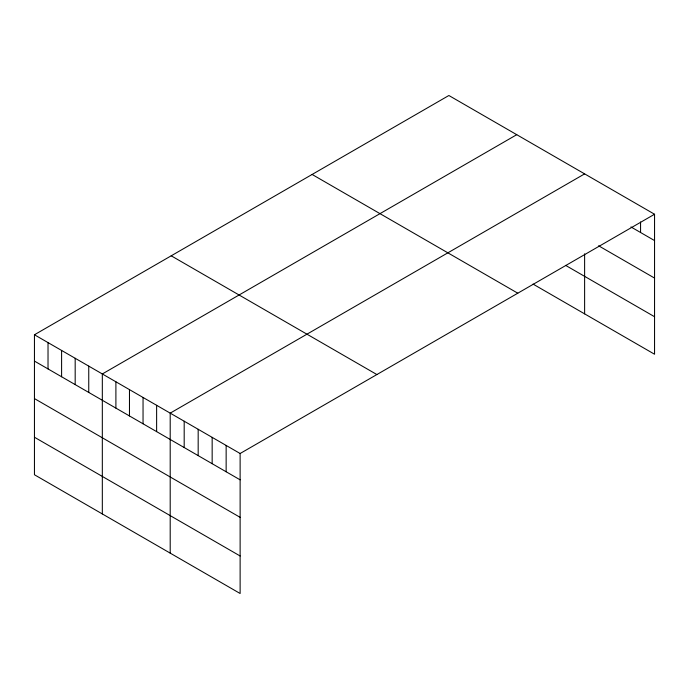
<?xml version="1.0" encoding="UTF-8"?>
<svg xmlns="http://www.w3.org/2000/svg" width="689" height="689" viewBox="0 0 689 689"><rect width="100%" height="100%" fill="white"/><g stroke="black" fill="none" stroke-linecap="round" stroke-linejoin="round"><path stroke-width="1.03" d="M34.45 334.768L240.125 453.508L240.125 593.496L34.45 474.755L34.45 334.768L448.875 95.504L654.55 214.245L654.55 354.232L533.036 284.083M516.741 134.691L102.325 373.955L102.325 513.942M584.616 173.878L170.2 413.142L170.2 553.129M240.125 453.508L654.55 214.245M630.952 226.948L654.55 240.573M598.603 245.784L654.55 278.08M565.617 265.377L654.55 316.725M312.108 174.455L517.792 293.204M171.208 255.808L376.892 374.558M34.45 361.088L240.125 479.837M34.45 398.595L240.125 517.344M34.45 437.239L240.125 555.989M640.563 221.97L640.563 232.494M584.616 253.81L584.616 313.865M226.147 445.439L226.147 471.758M212.16 437.36L212.16 463.688M198.174 429.29L198.174 455.61M184.187 421.212L184.187 447.54M156.627 405.304L156.627 431.624M143.045 397.467L143.045 423.787M129.472 389.629L129.472 415.949M115.898 381.792L115.898 408.112M88.752 366.117L88.752 392.437M75.179 358.28L75.179 384.6M61.597 350.443L61.597 376.762M48.023 342.605L48.023 368.925"/></g></svg>
